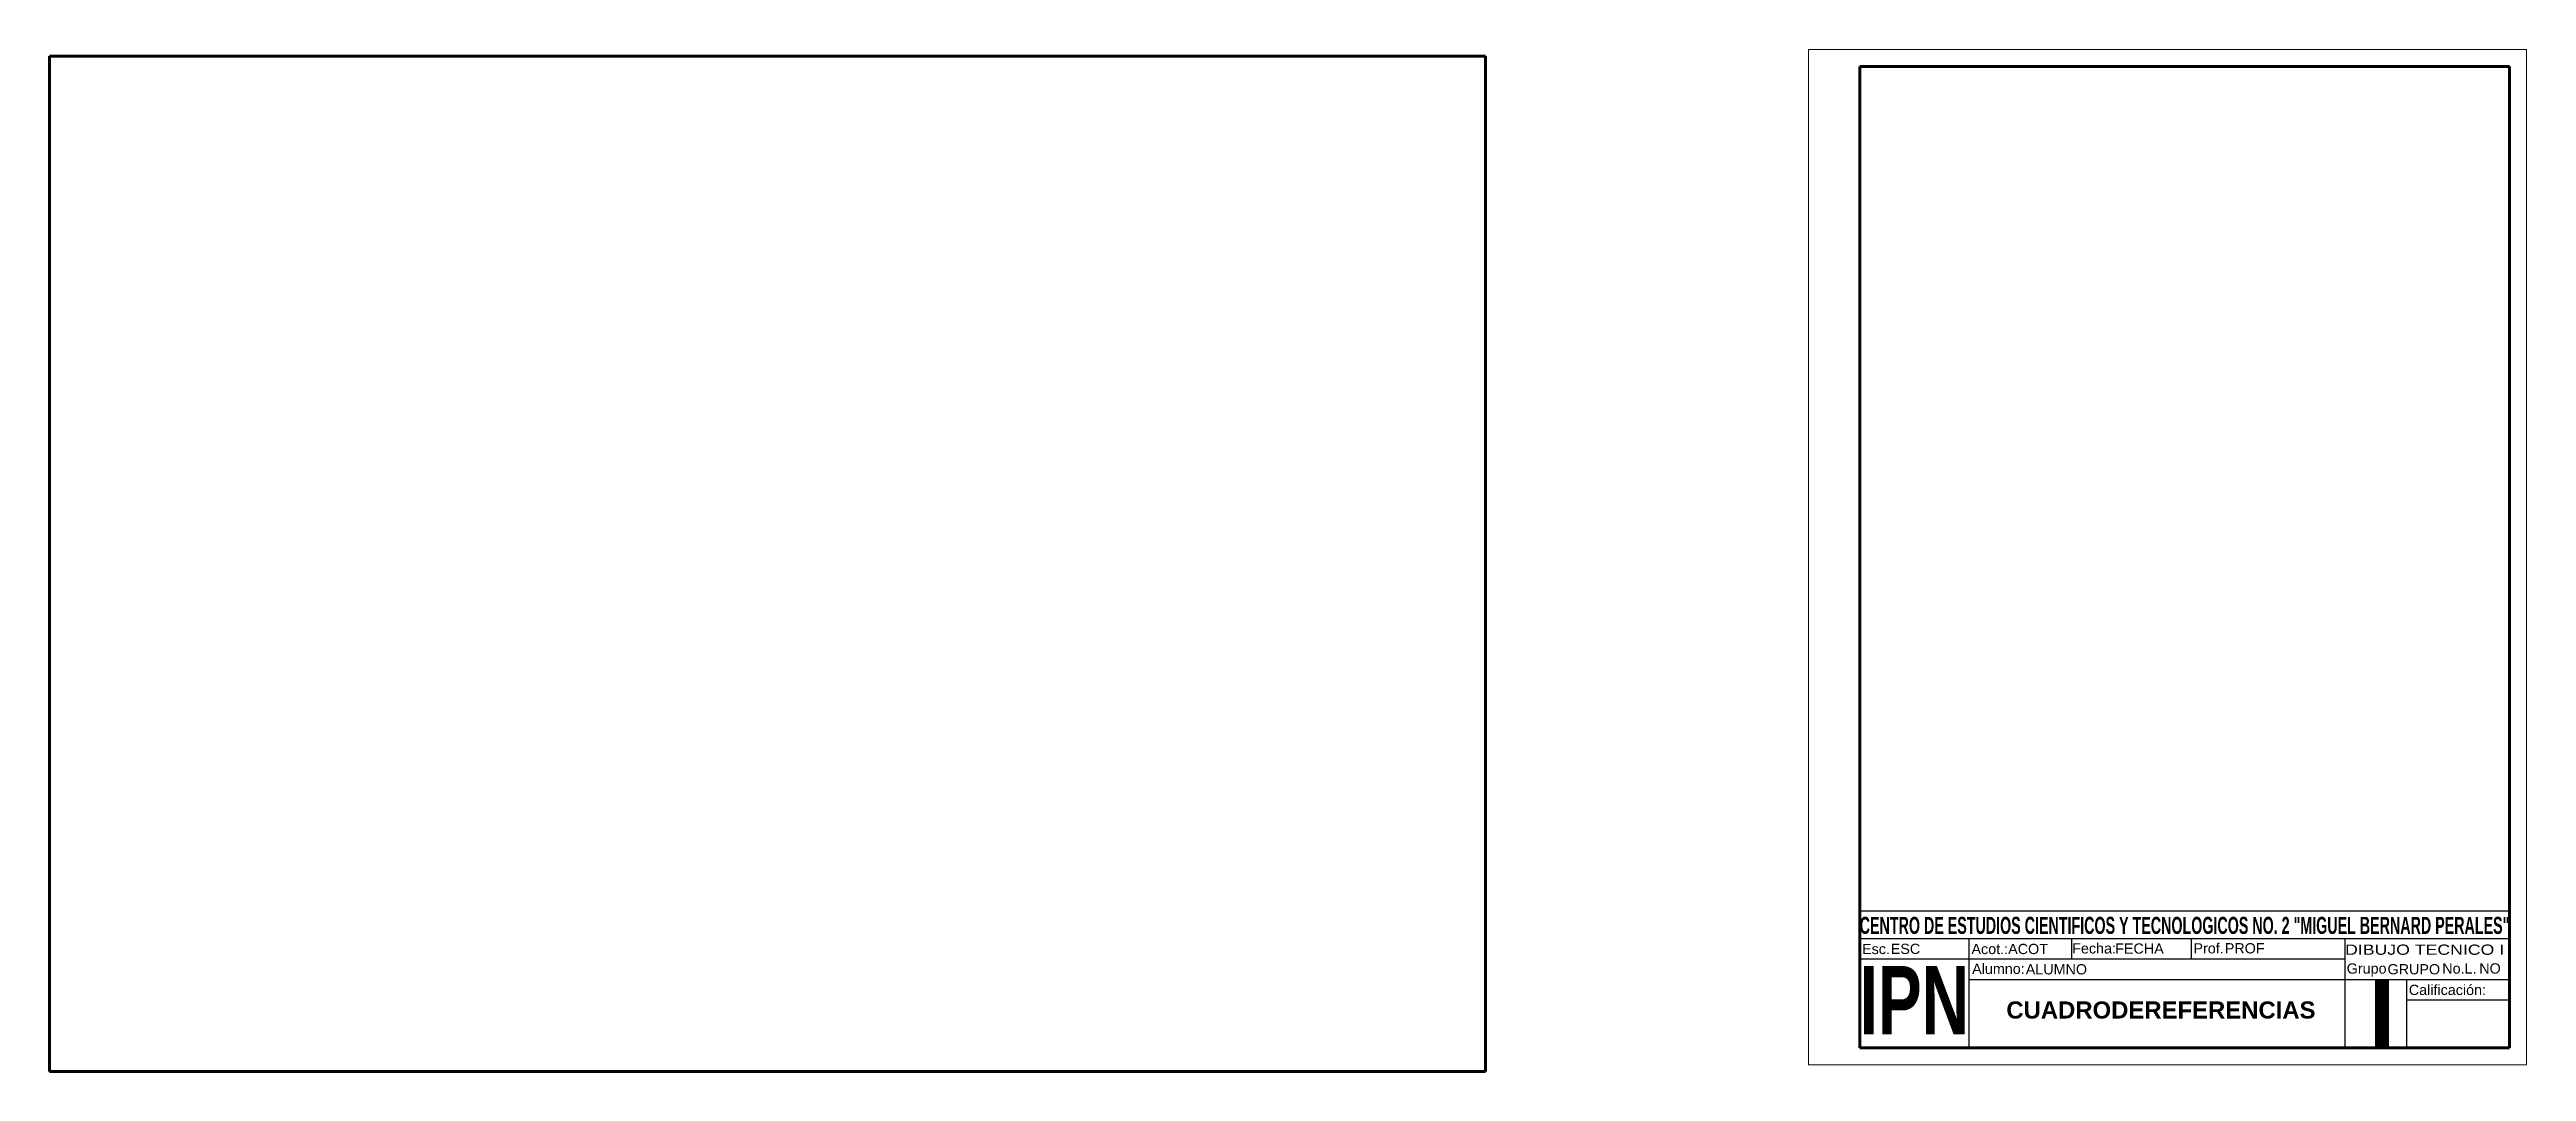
# Model space of a CAD drawing. Header units: millimetres. Extents: x 85 to 809, y 2652 to 2950.
import ezdxf
from ezdxf.enums import TextEntityAlignment as Align

# ---------------------------------------------------------------- set-up
doc = ezdxf.new("R2010")
doc.units = ezdxf.units.MM
doc.header["$LTSCALE"] = 0.5
for name, color, linetype, lineweight in [('Cuadro de Datos', 5, 'Continuous', 30), ('Linea Continua Gruesa', 4, 'Continuous', 70), ('Línea Continua Fina', 1, 'Continuous', 5), ('Margen', 4, 'Continuous', 70)]:
    doc.layers.add(name, color=color, linetype=linetype, lineweight=lineweight)
doc.layers.add('Texto', color=1, linetype='Continuous')
doc.styles.add('IPN', font='', dxfattribs={"height": 20})
doc.styles.add('TEXT', font='arial.ttf', dxfattribs={"height": 3})
doc.styles.add('TÍTULO', font='', dxfattribs={"height": 5})
doc.styles.get('IPN').set_extended_font_data('Arial', bold=True)
doc.styles.get('TÍTULO').set_extended_font_data('Arial', bold=True)

msp = doc.modelspace()

# ---------------------------------------------------------------- linework, layer by layer
at = {"layer": 'Cuadro de Datos'}
for p, q in [((614.43, 2698.48), (804.43, 2698.48)), ((614.43, 2658.48), (614.43, 2698.48)), ((804.43, 2698.48), (804.43, 2658.48)), ((614.43, 2690.48), (804.43, 2690.48)), ((646.43, 2658.48), (646.43, 2690.48)), ((676.43, 2684.48), (676.43, 2690.48)), ((711.43, 2684.48), (711.43, 2690.48)), ((756.43, 2658.48), (756.43, 2690.48)), ((614.43, 2684.48), (756.43, 2684.48)), ((646.43, 2678.48), (804.43, 2678.48)), ((774.43, 2658.48), (774.43, 2678.48)), ((774.43, 2672.48), (804.43, 2672.48)), ((804.43, 2658.48), (614.43, 2658.48))]:
    msp.add_line(p, q, dxfattribs=at)
at = {"layer": 'Linea Continua Gruesa'}
for p, q in [((85.03, 2948.54), (505.03, 2948.54)), ((85.03, 2651.54), (85.03, 2948.54)), ((505.03, 2948.54), (505.03, 2651.54)), ((505.03, 2651.54), (85.03, 2651.54))]:
    msp.add_line(p, q, dxfattribs=at)
at = {"layer": 'Línea Continua Fina'}
for p, q in [((599.43, 2950.48), (809.43, 2950.48)), ((599.43, 2653.48), (599.43, 2950.48)), ((809.43, 2950.48), (809.43, 2653.48)), ((809.43, 2653.48), (599.43, 2653.48))]:
    msp.add_line(p, q, dxfattribs=at)
at = {"layer": 'Margen'}
for p, q in [((614.43, 2945.48), (804.43, 2945.48)), ((614.43, 2658.48), (614.43, 2945.48)), ((804.43, 2945.48), (804.43, 2658.48)), ((804.43, 2658.48), (614.43, 2658.48))]:
    msp.add_line(p, q, dxfattribs=at)

# ---------------------------------------------------------------- texts
at = {"layer": 'Línea Continua Fina', "color": 0}
for s, height, style, width, p, p2 in [('CENTRO DE ESTUDIOS CIENTIFICOS Y TECNOLOGICOS NO. 2 "MIGUEL BERNARD PERALES"', 5, 'TÍTULO', 0.597732, (614.43, 2691.77), (804.43, 2691.77)), ('DIBUJO TECNICO I', 3, 'TEXT', 1.23367, (756.38, 2685.67), (802.91, 2685.67)), ('IPN', 20, 'IPN', 0.687053, (614.43, 2662.37), (646.43, 2662.37))]:
    msp.add_text(s, height=height, dxfattribs=dict(at, style=style, width=width)).set_placement(p, p2, align=Align.FIT)
at = {"layer": 'Línea Continua Fina', "color": 0, "style": 'TEXT'}
for s, p in [('Esc.', (615.12, 2685.87)), ('Acot.:', (647.12, 2685.87)), ('Fecha:', (676.57, 2686.05)), ('Prof. ', (712.04, 2686.06)), ('Grupo              No.L.      ', (756.86, 2680.16)), ('Calificación:', (775.02, 2673.9))]:
    msp.add_text(s, height=3, dxfattribs=at).set_placement(p)
at = {"layer": 'Línea Continua Fina', "color": 0, "insert": (763.31, 2678.45), "char_height": 20, "attachment_point": 1, "style": 'IPN'}
msp.add_mtext_dynamic_manual_height_columns('I', width=18, gutter_width=15, heights=[0], dxfattribs=at)
at = {"layer": 'Texto', "color": 0, "style": 'TEXT'}
msp.add_text('Alumno:', height=3, dxfattribs=at).set_placement((647.32, 2680.07))
at = {"layer": 'Texto'}
for tag, p, s, height, style in [('ESC', (623.51, 2685.91), 'Esc', 3, 'TEXT'), ('ACOT', (657.85, 2685.87), 'Acot', 3, 'TEXT'), ('FECHA', (689.15, 2686), 'Fecha', 3, 'TEXT'), ('PROF', (721.21, 2686.07), 'Prof', 3, 'TEXT'), ('ALUMNO', (662.99, 2679.93), 'Alumno', 3, 'TEXT'), ('GRUPO', (768.8, 2679.94), 'Grupo', 3, 'TEXT'), ('NO', (795.62, 2680.18), 'No', 3, 'TEXT'), ('CUADRODEREFERENCIAS', (657.32, 2667.03), 'CuadrodeReferencias', 5, 'TÍTULO')]:
    msp.add_attdef(tag, p, s, height=height, dxfattribs=dict(at, style=style))

doc.saveas('drawing.dxf')
